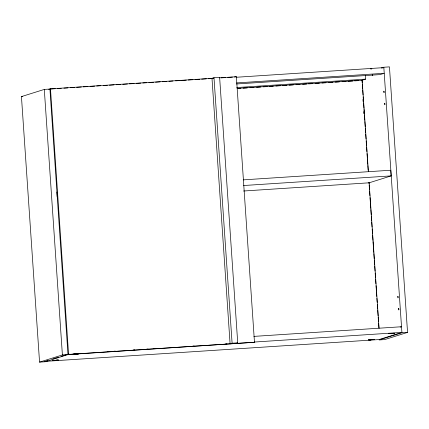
<?xml version="1.0" encoding="UTF-8"?>
<svg xmlns="http://www.w3.org/2000/svg" width="429" height="429" viewBox="0 0 429 429"><rect width="100%" height="100%" fill="white"/><g stroke="black" fill="none" stroke-linecap="round" stroke-linejoin="round"><path stroke-width="0.64" d="M372.485 74.85L372.399 75.649L372.211 74.936M363.99 113.54L364.017 111.594M364.023 113.497L364.023 111.669M219.659 77.826L236.379 76.732L254.483 342.262L68.586 354.402L45.179 361.76L39.554 362.124L21.45 96.6L44.294 89.42L49.925 89.05L67.986 354.59M48.654 89.447L50.483 88.873L213.867 78.201M213.996 77.697L211.99 78.325L230.094 343.854L232.1 343.221L237.725 342.857L219.627 77.327L213.996 77.697L232.1 343.221M236.379 76.732L234.438 77.005M381.284 68.039L383.821 67.24L389.446 66.876L407.55 332.4L384.706 339.58L379.075 339.95L401.925 332.77L407.55 332.4M382.614 68.007L383.805 67.632L236.223 77.268M361.427 80.443L365.594 79.134L365.336 75.359M243.179 179.874L390.76 170.233L391.146 175.89L369.144 182.808L243.597 191.007M39.554 362.124L62.398 354.944L254.483 342.262M44.064 361.642L45.941 361.518M45.828 361.17L47.721 360.575M52.783 358.982L58.473 357.196M61.004 356.402L67.959 354.215L69.294 354.129M75.102 354.118L78.368 353.887L76.26 353.957M75.858 354.07L72.694 354.279L73.895 354.129M235.725 343.484L237.725 342.857M400.209 327.145L401.469 326.748L253.888 336.39M389.757 333.542L393.061 333.349M390.996 333.483L391.747 333.435M391.076 333.456L394.235 333.247L388.583 333.644L391.168 333.387M381.596 339.623L379.719 339.747M73.509 354.161C69.289 354.649 84.663 353.491 75.279 354.022M371.428 68.747L370.527 68.865L371.814 68.715M74.785 354.059L75.52 354.005M391.409 333.521L394.256 333.253L388.567 333.639L390.669 333.569M55.641 360.253L52.794 360.521L58.489 360.135L56.381 360.204M371.53 339.768L374.378 339.5L368.683 339.886L370.79 339.816M49.882 89.06L55.234 88.712M57.239 88.583L61.25 88.32M63.926 88.143L67.938 87.886M70.613 87.709L74.625 87.446M76.63 87.318L81.312 87.012M83.317 86.878L87.999 86.572M90.004 86.444L94.686 86.138M96.691 86.004L100.702 85.741M103.378 85.569L107.389 85.307M109.395 85.178L114.076 84.872M116.082 84.738L120.763 84.433M122.769 84.304L127.451 83.998M129.456 83.864L134.138 83.558M136.143 83.43L140.825 83.124M142.83 82.99L146.841 82.727M148.847 82.599L153.528 82.293M155.534 82.164L160.215 81.859M162.221 81.725L166.902 81.419M168.908 81.29L172.919 81.027M175.595 80.85L180.277 80.545M181.612 80.459L186.293 80.153M188.299 80.019L192.98 79.714M194.986 79.585L199.667 79.279M201.673 79.15L206.354 78.845M208.36 78.711L212.371 78.448M221.064 77.88L225.745 77.574M227.751 77.445L232.432 77.14M21.45 96.6L22.699 96.514M236.61 82.926L384.191 73.289L380.024 74.598L236.449 83.977M236.711 87.554L365.594 79.134M237.151 88.412L362.151 80.218M237.216 88.556L240.556 88.336M243.227 88.165L247.233 87.902M249.903 87.725L253.914 87.468M256.585 87.291L260.591 87.028M263.261 86.856L267.267 86.594M269.273 86.465L273.278 86.202M275.949 86.025L280.625 85.72M282.625 85.591L286.636 85.328M289.307 85.157L293.313 84.894M295.983 84.717L299.989 84.454M302.659 84.282L306.665 84.02M308.671 83.891L312.677 83.628M315.347 83.451L319.358 83.194M322.029 83.017L326.035 82.754M328.705 82.582L332.711 82.32M335.381 82.143L339.387 81.885M342.063 81.708L346.069 81.446M348.069 81.317L352.745 81.011M354.751 80.877L358.757 80.62M243.565 185.532L391.146 175.89M74.635 353.78L75.971 353.689M107.357 351.641L108.693 351.555M114.039 351.206L115.374 351.115M133.403 349.941L134.738 349.855M146.761 349.067L148.096 348.981M153.437 348.632L154.772 348.546M172.801 347.367L174.136 347.281M186.159 346.493L187.494 346.407M192.836 346.058L194.171 345.972M218.881 344.358L220.216 344.267M225.557 343.919L226.893 343.833M232.234 343.484L233.574 343.398M254.274 342.047L401.855 332.405L379.091 339.559L45.86 361.325M371.283 68.865L371.852 68.838M362.285 86.792L362.43 88.921L362.291 86.846M363.154 99.163L363.17 101.469L363.159 99.233M383.821 67.24L401.925 332.77M362.146 80.185L368.377 171.589M369.106 182.261L379.064 328.367M362.028 80.223L362.21 82.915M362.301 84.229L362.618 88.9M362.709 90.229L363.025 94.9M363.159 96.874L363.481 101.571M363.567 102.858L363.931 108.178M364.023 109.508L364.339 114.162M364.43 115.492L364.757 120.254M364.848 121.589L365.208 126.925M365.299 128.26L365.621 132.931M365.712 134.266L366.028 138.932M366.168 140.937L366.484 145.608M366.575 146.938L366.892 151.609M367.031 153.609L367.347 158.28M367.439 159.615L367.755 164.286M367.846 165.621L368.168 170.292M368.983 182.298L369.074 183.633M369.165 184.969L369.487 189.639M369.578 190.975L369.895 195.64M370.029 197.646L370.35 202.316M370.441 203.646L370.758 208.317M370.849 209.652L371.214 214.988M371.305 216.323L371.621 220.994M371.712 222.329L372.034 227M372.168 229L372.485 233.671M372.576 235.006L372.94 240.342M373.032 241.677L373.353 246.348M373.445 247.683L373.761 252.349M373.852 253.684L374.217 259.025M374.308 260.355L374.624 265.025M374.715 266.361L375.032 271.031M375.171 273.032L375.488 277.702M375.579 279.038L375.901 283.708M376.035 285.709L376.351 290.379M376.442 291.715L376.764 296.385M376.898 298.386L377.171 302.386M377.311 304.392L377.627 309.057M377.718 310.392L378.083 315.728M378.174 317.063L378.491 321.734M378.582 323.069L378.898 327.74M50.483 88.873L68.586 354.402M56.864 192.042L57.207 197.072M44.294 89.42L62.398 354.944M383.864 91.259C384.111 95.388 384.18 89.977 383.864 91.259M384.69 103.33C384.92 107.443 385.017 102.075 384.69 103.33M397.855 296.439C398.085 300.552 398.182 295.184 397.855 296.439M398.675 308.51C398.916 312.639 398.991 307.228 398.675 308.51M52.847 360.505L58.467 360.129L52.847 360.505M368.736 339.87L374.356 339.495L368.736 339.87M53.99 360.424L57.373 360.204L53.99 360.424M369.878 339.795L373.262 339.57L369.878 339.795"/></g></svg>
